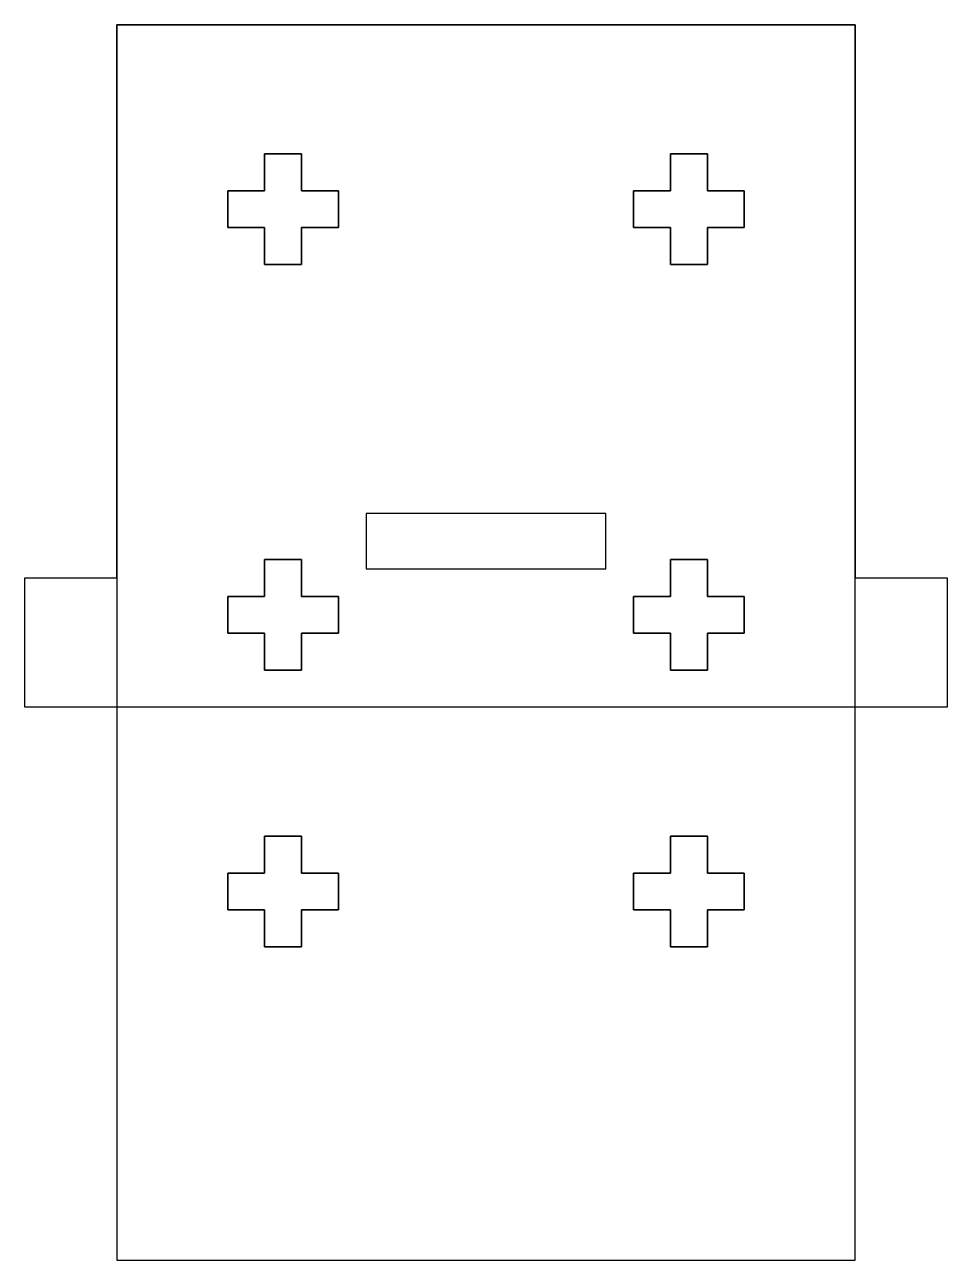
# Model space of a CAD drawing. Header units: millimetres. Extents: x 10 to 60, y 10 to 77.
import ezdxf

# ---------------------------------------------------------------- set-up
doc = ezdxf.new("R2010")
doc.units = ezdxf.units.MM
doc.layers.get('0').update_dxf_attribs({"linetype": 'CONTINUOUS'})

msp = doc.modelspace()

# ---------------------------------------------------------------- linework, layer by layer
for p, q in [((23, 70), (25, 70)), ((23, 68), (23, 70)), ((25, 70), (25, 68)), ((45, 68), (45, 70)), ((45, 70), (47, 70)), ((47, 70), (47, 68)), ((21, 68), (23, 68)), ((21, 66), (21, 68)), ((25, 68), (27, 68)), ((27, 68), (27, 66)), ((43, 68), (45, 68)), ((43, 66), (43, 68)), ((47, 68), (49, 68)), ((49, 68), (49, 66)), ((23, 66), (21, 66)), ((23, 64), (23, 66)), ((27, 66), (25, 66)), ((25, 66), (25, 64)), ((45, 66), (43, 66)), ((45, 64), (45, 66)), ((47, 66), (47, 64)), ((49, 66), (47, 66)), ((25, 64), (23, 64)), ((47, 64), (45, 64)), ((23, 48), (25, 48)), ((23, 46), (23, 48)), ((25, 48), (25, 46)), ((45, 46), (45, 48)), ((45, 48), (47, 48)), ((47, 48), (47, 46)), ((21, 46), (23, 46)), ((21, 44), (21, 46)), ((25, 46), (27, 46)), ((27, 46), (27, 44)), ((43, 44), (43, 46)), ((43, 46), (45, 46)), ((47, 46), (49, 46)), ((49, 46), (49, 44)), ((23, 44), (21, 44)), ((23, 42), (23, 44)), ((27, 44), (25, 44)), ((25, 44), (25, 42)), ((45, 44), (43, 44)), ((45, 42), (45, 44)), ((47, 44), (47, 42)), ((49, 44), (47, 44)), ((25, 42), (23, 42)), ((47, 42), (45, 42)), ((23, 33), (25, 33)), ((23, 31), (23, 33)), ((25, 33), (25, 31)), ((45, 31), (45, 33)), ((45, 33), (47, 33)), ((47, 33), (47, 31)), ((21, 31), (23, 31)), ((21, 29), (21, 31)), ((25, 31), (27, 31)), ((27, 31), (27, 29)), ((43, 29), (43, 31)), ((43, 31), (45, 31)), ((47, 31), (49, 31)), ((49, 31), (49, 29)), ((23, 29), (21, 29)), ((23, 27), (23, 29)), ((27, 29), (25, 29)), ((25, 29), (25, 27)), ((45, 29), (43, 29)), ((45, 27), (45, 29)), ((47, 29), (47, 27)), ((49, 29), (47, 29)), ((25, 27), (23, 27)), ((47, 27), (45, 27))]:
    msp.add_line(p, q)
for points in [[(10, 40), (10, 47), (15, 47), (15, 77), (55, 77), (55, 47), (60, 47), (60, 40)], [(55, 77), (15, 77), (15, 10), (55, 10)], [(25, 64), (25, 66), (27, 66), (27, 68), (25, 68), (25, 70), (23, 70), (23, 68), (21, 68), (21, 66), (23, 66), (23, 64)], [(43, 68), (43, 66), (45, 66), (45, 64), (47, 64), (47, 66), (49, 66), (49, 68), (47, 68), (47, 70), (45, 70), (45, 68)], [(47, 66), (49, 66), (49, 68), (47, 68), (47, 70), (45, 70), (45, 68), (43, 68), (43, 66), (45, 66), (45, 64), (47, 64)], [(41.5, 50.5), (28.5, 50.5), (28.5, 47.5), (41.5, 47.5)], [(23, 42), (25, 42), (25, 44), (27, 44), (27, 46), (25, 46), (25, 48), (23, 48), (23, 46), (21, 46), (21, 44), (23, 44)], [(27, 46), (25, 46), (25, 48), (23, 48), (23, 46), (21, 46), (21, 44), (23, 44), (23, 42), (25, 42), (25, 44), (27, 44)], [(45, 46), (43, 46), (43, 44), (45, 44), (45, 42), (47, 42), (47, 44), (49, 44), (49, 46), (47, 46), (47, 48), (45, 48)], [(49, 46), (47, 46), (47, 48), (45, 48), (45, 46), (43, 46), (43, 44), (45, 44), (45, 42), (47, 42), (47, 44), (49, 44)], [(43, 44), (45, 44), (45, 42), (47, 42), (47, 44), (49, 44), (49, 46), (47, 46), (47, 48), (45, 48), (45, 46), (43, 46)], [(27, 31), (25, 31), (25, 33), (23, 33), (23, 31), (21, 31), (21, 29), (23, 29), (23, 27), (25, 27), (25, 29), (27, 29)], [(49, 31), (47, 31), (47, 33), (45, 33), (45, 31), (43, 31), (43, 29), (45, 29), (45, 27), (47, 27), (47, 29), (49, 29)], [(43, 29), (45, 29), (45, 27), (47, 27), (47, 29), (49, 29), (49, 31), (47, 31), (47, 33), (45, 33), (45, 31), (43, 31)]]:
    msp.add_lwpolyline(points, close=True)

doc.saveas('drawing.dxf')
